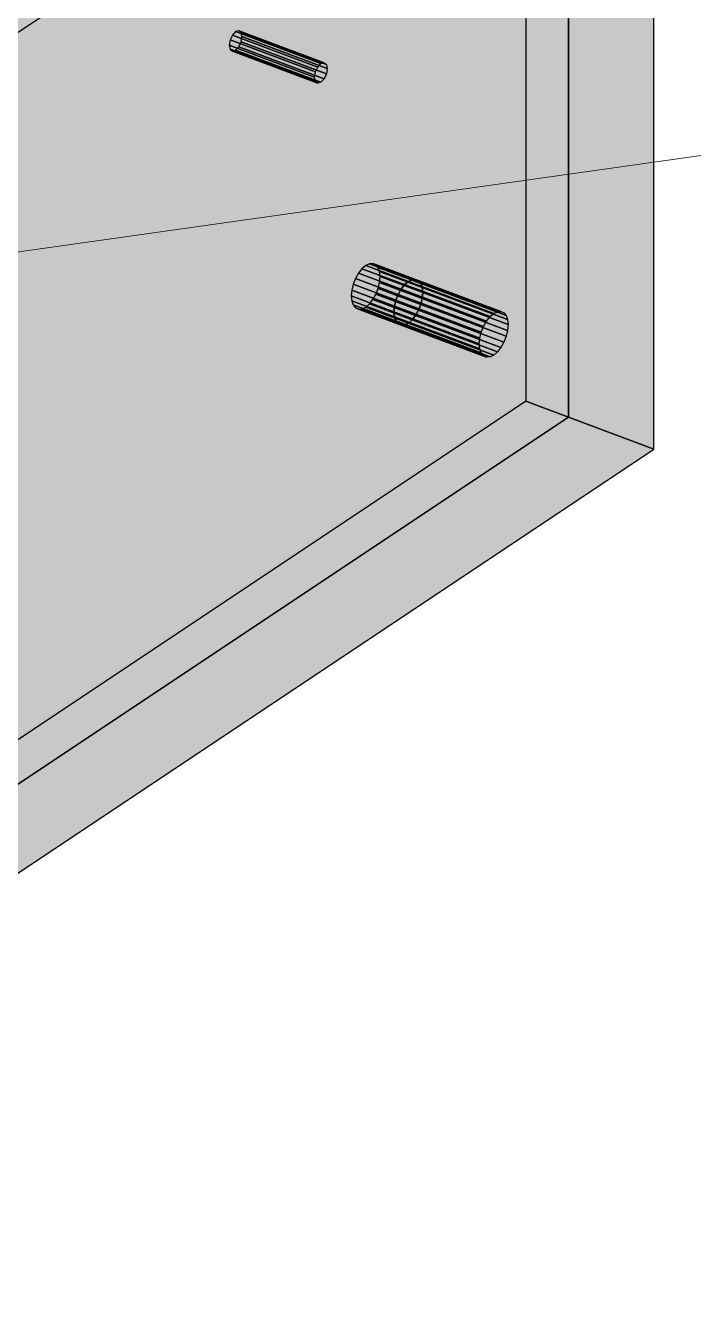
# Model space of a CAD drawing. Header units: millimetres. Extents: x 50 to 612415, y 2 to 4150.
# Drawn here: x 495300.4 to 495462.7, y 2102.5 to 2412.9 of the extents above; entities that cross this region are included whole.
import ezdxf

# ---------------------------------------------------------------- set-up
doc = ezdxf.new("R2010")
doc.units = ezdxf.units.MM
for name, color, linetype, lineweight in [('DIM', 7, 'Continuous', 13), ('HATCH', 8, 'Continuous', 9), ('OUTLINE', 7, 'Continuous', 25)]:
    doc.layers.add(name, color=color, linetype=linetype, lineweight=lineweight)

msp = doc.modelspace()

# ---------------------------------------------------------------- hatches: boundary and pattern name
at = {"layer": 'HATCH', "true_color": 0xbda27d}
for points in [[(495153.174, 2197.556), (495110.909, 2318.488), (495421.989, 2525.875)], [(495383.104, 2354.586), (495153.174, 2197.556), (495421.989, 2525.875)], [(495384.009, 2355.018), (495383.104, 2354.586), (495421.989, 2525.875)], [(495384.854, 2355.076), (495384.009, 2355.018), (495421.989, 2525.875)], [(495385.578, 2354.757), (495384.854, 2355.076), (495421.989, 2525.875)], [(495386.134, 2354.081), (495385.578, 2354.757), (495421.989, 2525.875)], [(495386.484, 2353.096), (495386.134, 2354.081), (495421.989, 2525.875)], [(495386.484, 2350.481), (495421.989, 2525.875), (495421.989, 2321.578)], [(495386.484, 2350.481), (495386.603, 2351.868), (495421.989, 2525.875)], [(495386.603, 2351.868), (495386.484, 2353.096), (495421.989, 2525.875)], [(495432.358, 2521.986), (495121.278, 2314.6), (495163.544, 2193.668)], [(495432.358, 2521.986), (495163.544, 2193.668), (495393.473, 2350.698)], [(495351.477, 2440.609), (495203.506, 2340.839), (495432.358, 2521.986)], [(495352.255, 2436.938), (495432.358, 2521.986), (495432.358, 2317.689)], [(495432.358, 2521.986), (495393.473, 2350.698), (495394.379, 2351.13)], [(495432.358, 2521.986), (495394.379, 2351.13), (495395.223, 2351.188)], [(495432.358, 2521.986), (495395.223, 2351.188), (495395.948, 2350.868)], [(495432.358, 2521.986), (495395.948, 2350.868), (495396.504, 2350.193)], [(495432.358, 2521.986), (495396.504, 2350.193), (495396.853, 2349.207)], [(495432.358, 2317.689), (495432.358, 2521.986), (495396.853, 2346.593)], [(495432.358, 2521.986), (495396.973, 2347.98), (495396.853, 2346.593)], [(495432.358, 2521.986), (495396.853, 2349.207), (495396.973, 2347.98)], [(495453.097, 2514.209), (495142.017, 2306.823), (495222.898, 2333.287)], [(495453.097, 2514.209), (495222.898, 2333.287), (495223.675, 2333.505)], [(495453.097, 2514.209), (495223.675, 2333.505), (495224.245, 2333.062)], [(495453.097, 2514.209), (495224.245, 2333.062), (495372.216, 2432.832)], [(495453.097, 2309.912), (495453.097, 2514.209), (495372.994, 2429.161)], [(495351.477, 2440.609), (495350.7, 2439.79), (495203.506, 2340.839)], [(495350.7, 2439.79), (495350.13, 2438.589), (495203.506, 2340.839)], [(495350.13, 2438.589), (495349.922, 2437.327), (495203.506, 2340.839)], [(495349.922, 2437.327), (495203.714, 2339.856), (495203.506, 2340.839)], [(495203.714, 2339.856), (495349.922, 2437.327), (495350.13, 2436.344)], [(495351.477, 2436.119), (495352.255, 2436.938), (495432.358, 2317.689)], [(495202.159, 2336.574), (495350.13, 2436.344), (495350.7, 2435.902)], [(495202.159, 2336.574), (495202.937, 2337.393), (495350.13, 2436.344)], [(495351.477, 2411.424), (495202.159, 2336.574), (495350.7, 2435.902)], [(495202.937, 2337.393), (495203.506, 2338.594), (495350.13, 2436.344)], [(495203.506, 2338.594), (495203.714, 2339.856), (495350.13, 2436.344)], [(495350.7, 2435.902), (495351.477, 2436.119), (495432.358, 2317.689)], [(495353.033, 2410.216), (495350.7, 2435.902), (495432.358, 2317.689)], [(495353.033, 2410.216), (495352.824, 2411.199), (495350.7, 2435.902)], [(495352.824, 2411.199), (495352.255, 2411.642), (495350.7, 2435.902)], [(495352.255, 2411.642), (495351.477, 2411.424), (495350.7, 2435.902)], [(495224.245, 2333.062), (495371.438, 2432.013), (495372.216, 2432.832)], [(495224.245, 2333.062), (495370.869, 2430.812), (495371.438, 2432.013)], [(495224.245, 2333.062), (495370.661, 2429.55), (495370.869, 2430.812)], [(495371.438, 2428.125), (495370.869, 2428.567), (495222.898, 2328.797)], [(495370.869, 2428.567), (495223.675, 2329.616), (495222.898, 2328.797)], [(495371.438, 2428.125), (495222.898, 2328.797), (495372.216, 2403.647)], [(495370.869, 2428.567), (495224.245, 2330.817), (495223.675, 2329.616)], [(495224.245, 2333.062), (495224.453, 2332.079), (495370.661, 2429.55)], [(495370.869, 2428.567), (495224.453, 2332.079), (495224.245, 2330.817)], [(495370.869, 2428.567), (495370.661, 2429.55), (495224.453, 2332.079)], [(495453.097, 2309.912), (495372.216, 2428.342), (495371.438, 2428.125)], [(495453.097, 2309.912), (495371.438, 2428.125), (495373.771, 2402.439)], [(495371.438, 2428.125), (495373.563, 2403.422), (495373.771, 2402.439)], [(495371.438, 2428.125), (495372.994, 2403.865), (495373.563, 2403.422)], [(495371.438, 2428.125), (495372.216, 2403.647), (495372.994, 2403.865)], [(495453.097, 2309.912), (495372.994, 2429.161), (495372.216, 2428.342)], [(495351.477, 2411.424), (495203.714, 2310.67), (495202.159, 2336.574)], [(495351.477, 2411.424), (495350.7, 2410.605), (495203.714, 2310.67)], [(495350.7, 2410.605), (495350.13, 2409.403), (495203.714, 2310.67)], [(495350.13, 2409.403), (495349.922, 2408.142), (495203.714, 2310.67)], [(495352.255, 2407.753), (495352.824, 2408.954), (495432.358, 2317.689)], [(495352.824, 2408.954), (495353.033, 2410.216), (495432.358, 2317.689)], [(495202.159, 2307.388), (495350.13, 2407.158), (495350.7, 2406.716)], [(495202.159, 2307.388), (495202.937, 2308.208), (495350.13, 2407.158)], [(495394.379, 2351.13), (495202.159, 2307.388), (495351.477, 2406.934)], [(495202.159, 2307.388), (495350.7, 2406.716), (495351.477, 2406.934)], [(495202.937, 2308.208), (495203.506, 2309.409), (495350.13, 2407.158)], [(495203.506, 2309.409), (495203.714, 2310.67), (495350.13, 2407.158)], [(495203.714, 2310.67), (495349.922, 2408.142), (495350.13, 2407.158)], [(495351.477, 2406.934), (495352.255, 2407.753), (495432.358, 2317.689)], [(495396.504, 2350.193), (495351.477, 2406.934), (495432.358, 2317.689)], [(495396.504, 2350.193), (495395.948, 2350.868), (495351.477, 2406.934)], [(495395.948, 2350.868), (495395.223, 2351.188), (495351.477, 2406.934)], [(495395.223, 2351.188), (495394.379, 2351.13), (495351.477, 2406.934)], [(495222.898, 2328.797), (495224.453, 2302.893), (495372.216, 2403.647)], [(495224.453, 2302.893), (495371.438, 2402.828), (495372.216, 2403.647)], [(495224.453, 2302.893), (495370.869, 2401.626), (495371.438, 2402.828)], [(495453.097, 2309.912), (495373.771, 2402.439), (495373.563, 2401.177)], [(495371.438, 2398.939), (495370.869, 2399.381), (495222.898, 2299.611)], [(495370.869, 2399.381), (495223.675, 2300.431), (495222.898, 2299.611)], [(495370.869, 2399.381), (495224.245, 2301.632), (495223.675, 2300.431)], [(495370.869, 2399.381), (495224.453, 2302.893), (495224.245, 2301.632)], [(495224.453, 2302.893), (495370.661, 2400.365), (495370.869, 2401.626)], [(495370.869, 2399.381), (495370.661, 2400.365), (495224.453, 2302.893)], [(495453.097, 2309.912), (495372.994, 2399.976), (495372.216, 2399.157)], [(495453.097, 2309.912), (495373.563, 2401.177), (495372.994, 2399.976)], [(495372.216, 2399.157), (495222.898, 2299.611), (495415.117, 2343.353)], [(495372.216, 2399.157), (495371.438, 2398.939), (495222.898, 2299.611)], [(495453.097, 2309.912), (495372.216, 2399.157), (495417.242, 2342.416)], [(495372.216, 2399.157), (495416.686, 2343.091), (495417.242, 2342.416)], [(495372.216, 2399.157), (495415.961, 2343.411), (495416.686, 2343.091)], [(495372.216, 2399.157), (495415.117, 2343.353), (495415.961, 2343.411)], [(495383.104, 2354.586), (495153.294, 2196.328), (495153.174, 2197.556)], [(495383.104, 2354.586), (495382.198, 2353.81), (495153.294, 2196.328)], [(495382.198, 2353.81), (495381.354, 2352.743), (495153.294, 2196.328)], [(495381.354, 2352.743), (495380.629, 2351.457), (495153.294, 2196.328)], [(495380.629, 2351.457), (495380.073, 2350.04), (495153.294, 2196.328)], [(495380.073, 2350.04), (495379.723, 2348.589), (495153.294, 2196.328)], [(495163.544, 2193.668), (495163.663, 2192.44), (495393.473, 2350.698)], [(495393.473, 2350.698), (495163.663, 2192.44), (495163.544, 2193.668)], [(495393.473, 2350.698), (495163.544, 2193.668), (495201.381, 2307.171)], [(495163.663, 2192.44), (495392.567, 2349.922), (495393.473, 2350.698)], [(495393.473, 2350.698), (495392.567, 2349.922), (495163.663, 2192.44)], [(495163.663, 2192.44), (495391.723, 2348.855), (495392.567, 2349.922)], [(495392.567, 2349.922), (495391.723, 2348.855), (495163.663, 2192.44)], [(495394.379, 2351.13), (495393.473, 2350.698), (495201.381, 2307.171)], [(495394.379, 2351.13), (495201.381, 2307.171), (495202.159, 2307.388)], [(495386.134, 2349.03), (495386.484, 2350.481), (495421.989, 2321.578)], [(495396.853, 2349.207), (495396.504, 2350.193), (495432.358, 2317.689)], [(495379.723, 2348.589), (495379.604, 2347.202), (495153.294, 2196.328)], [(495153.294, 2196.328), (495379.604, 2347.202), (495379.723, 2345.974)], [(495163.663, 2192.44), (495390.998, 2347.569), (495391.723, 2348.855)], [(495391.723, 2348.855), (495390.998, 2347.569), (495163.663, 2192.44)], [(495163.663, 2192.44), (495390.442, 2346.152), (495390.998, 2347.569)], [(495390.998, 2347.569), (495390.442, 2346.152), (495163.663, 2192.44)], [(495384.854, 2346.327), (495385.578, 2347.613), (495421.989, 2321.578)], [(495385.578, 2347.613), (495386.134, 2349.03), (495421.989, 2321.578)], [(495432.358, 2317.689), (495396.853, 2346.593), (495396.504, 2345.141)], [(495396.504, 2345.141), (495396.853, 2346.593), (495432.358, 2317.689)], [(495396.973, 2347.98), (495396.853, 2349.207), (495432.358, 2317.689)], [(495396.853, 2346.593), (495396.973, 2347.98), (495432.358, 2317.689)], [(495149.794, 2188.944), (495379.723, 2345.974), (495380.073, 2344.989)], [(495149.794, 2188.944), (495150.7, 2189.72), (495379.723, 2345.974)], [(495149.794, 2188.944), (495380.073, 2344.989), (495380.629, 2344.313)], [(495149.794, 2188.944), (495380.629, 2344.313), (495421.989, 2321.578)], [(495150.7, 2189.72), (495151.544, 2190.787), (495379.723, 2345.974)], [(495151.544, 2190.787), (495152.269, 2192.073), (495379.723, 2345.974)], [(495152.269, 2192.073), (495152.825, 2193.49), (495379.723, 2345.974)], [(495152.825, 2193.49), (495153.174, 2194.941), (495379.723, 2345.974)], [(495153.174, 2194.941), (495153.294, 2196.328), (495379.723, 2345.974)], [(495163.663, 2192.44), (495390.093, 2344.7), (495390.442, 2346.152)], [(495390.442, 2346.152), (495390.093, 2344.7), (495163.663, 2192.44)], [(495163.663, 2192.44), (495389.973, 2343.313), (495390.093, 2344.7)], [(495390.093, 2344.7), (495389.973, 2343.313), (495163.663, 2192.44)], [(495380.629, 2344.313), (495381.354, 2343.994), (495421.989, 2321.578)], [(495381.354, 2343.994), (495382.198, 2344.052), (495421.989, 2321.578)], [(495382.198, 2344.052), (495383.104, 2344.484), (495421.989, 2321.578)], [(495383.104, 2344.484), (495384.009, 2345.26), (495421.989, 2321.578)], [(495384.009, 2345.26), (495384.854, 2346.327), (495421.989, 2321.578)], [(495432.358, 2317.689), (495395.948, 2343.724), (495395.223, 2342.438)], [(495395.223, 2342.438), (495395.948, 2343.724), (495432.358, 2317.689)], [(495432.358, 2317.689), (495396.504, 2345.141), (495395.948, 2343.724)], [(495395.948, 2343.724), (495396.504, 2345.141), (495432.358, 2317.689)], [(495390.442, 2341.1), (495390.093, 2342.086), (495160.163, 2185.055)], [(495160.163, 2185.055), (495390.093, 2342.086), (495390.442, 2341.1)], [(495390.093, 2342.086), (495161.069, 2185.831), (495160.163, 2185.055)], [(495160.163, 2185.055), (495161.069, 2185.831), (495390.093, 2342.086)], [(495390.998, 2340.425), (495390.442, 2341.1), (495160.163, 2185.055)], [(495160.163, 2185.055), (495390.442, 2341.1), (495390.998, 2340.425)], [(495432.358, 2317.689), (495390.998, 2340.425), (495160.163, 2185.055)], [(495160.163, 2185.055), (495390.998, 2340.425), (495391.723, 2340.105)], [(495390.093, 2342.086), (495161.913, 2186.899), (495161.069, 2185.831)], [(495161.069, 2185.831), (495161.913, 2186.899), (495390.093, 2342.086)], [(495390.093, 2342.086), (495162.638, 2188.185), (495161.913, 2186.899)], [(495161.913, 2186.899), (495162.638, 2188.185), (495390.093, 2342.086)], [(495390.093, 2342.086), (495163.194, 2189.602), (495162.638, 2188.185)], [(495162.638, 2188.185), (495163.194, 2189.602), (495390.093, 2342.086)], [(495390.093, 2342.086), (495163.544, 2191.053), (495163.194, 2189.602)], [(495163.194, 2189.602), (495163.544, 2191.053), (495390.093, 2342.086)], [(495390.093, 2342.086), (495163.663, 2192.44), (495163.544, 2191.053)], [(495163.544, 2191.053), (495163.663, 2192.44), (495390.093, 2342.086)], [(495390.093, 2342.086), (495389.973, 2343.313), (495163.663, 2192.44)], [(495163.663, 2192.44), (495389.973, 2343.313), (495390.093, 2342.086)], [(495184.282, 2185.891), (495184.402, 2184.663), (495414.212, 2342.921)], [(495222.12, 2299.394), (495184.282, 2185.891), (495414.212, 2342.921)], [(495184.402, 2184.663), (495413.306, 2342.145), (495414.212, 2342.921)], [(495184.402, 2184.663), (495412.462, 2341.078), (495413.306, 2342.145)], [(495184.402, 2184.663), (495411.737, 2339.792), (495412.462, 2341.078)], [(495222.12, 2299.394), (495414.212, 2342.921), (495415.117, 2343.353)], [(495222.898, 2299.611), (495222.12, 2299.394), (495415.117, 2343.353)], [(495432.358, 2317.689), (495391.723, 2340.105), (495390.998, 2340.425)], [(495432.358, 2317.689), (495393.473, 2340.595), (495392.567, 2340.163)], [(495392.567, 2340.163), (495393.473, 2340.595), (495432.358, 2317.689)], [(495432.358, 2317.689), (495394.379, 2341.371), (495393.473, 2340.595)], [(495393.473, 2340.595), (495394.379, 2341.371), (495432.358, 2317.689)], [(495432.358, 2317.689), (495395.223, 2342.438), (495394.379, 2341.371)], [(495394.379, 2341.371), (495395.223, 2342.438), (495432.358, 2317.689)], [(495453.097, 2309.912), (495417.242, 2342.416), (495417.592, 2341.43)], [(495453.097, 2309.912), (495417.592, 2341.43), (495417.711, 2340.203)], [(495160.163, 2185.055), (495392.567, 2340.163), (495432.358, 2317.689)], [(495160.163, 2185.055), (495391.723, 2340.105), (495392.567, 2340.163)], [(495184.402, 2184.663), (495411.181, 2338.375), (495411.737, 2339.792)], [(495184.402, 2184.663), (495410.831, 2336.923), (495411.181, 2338.375)], [(495432.358, 2317.689), (495392.567, 2340.163), (495391.723, 2340.105)], [(495453.097, 2309.912), (495417.242, 2337.364), (495416.686, 2335.947)], [(495453.097, 2309.912), (495417.592, 2338.816), (495417.242, 2337.364)], [(495453.097, 2309.912), (495417.711, 2340.203), (495417.592, 2338.816)], [(495411.181, 2333.323), (495410.831, 2334.309), (495180.902, 2177.278)], [(495410.831, 2334.309), (495181.808, 2178.054), (495180.902, 2177.278)], [(495410.831, 2334.309), (495182.652, 2179.122), (495181.808, 2178.054)], [(495410.831, 2334.309), (495183.377, 2180.408), (495182.652, 2179.122)], [(495410.831, 2334.309), (495183.933, 2181.825), (495183.377, 2180.408)], [(495410.831, 2334.309), (495184.282, 2183.276), (495183.933, 2181.825)], [(495410.831, 2334.309), (495184.402, 2184.663), (495184.282, 2183.276)], [(495184.402, 2184.663), (495410.712, 2335.536), (495410.831, 2336.923)], [(495410.831, 2334.309), (495410.712, 2335.536), (495184.402, 2184.663)], [(495453.097, 2309.912), (495415.961, 2334.661), (495415.117, 2333.594)], [(495453.097, 2309.912), (495416.686, 2335.947), (495415.961, 2334.661)], [(495411.737, 2332.648), (495411.181, 2333.323), (495180.902, 2177.278)], [(495412.462, 2332.328), (495411.737, 2332.648), (495180.902, 2177.278)], [(495453.097, 2309.912), (495413.306, 2332.386), (495180.902, 2177.278)], [(495413.306, 2332.386), (495412.462, 2332.328), (495180.902, 2177.278)], [(495453.097, 2309.912), (495414.212, 2332.818), (495413.306, 2332.386)], [(495453.097, 2309.912), (495415.117, 2333.594), (495414.212, 2332.818)], [(495149.794, 2188.944), (495421.989, 2321.578), (495110.909, 2114.191)], [(495121.278, 2110.303), (495432.358, 2317.689), (495160.163, 2185.055)], [(495432.358, 2317.689), (495121.278, 2110.303), (495160.163, 2185.055)], [(495180.902, 2177.278), (495142.017, 2102.526), (495453.097, 2309.912)]]:
    msp.add_hatch(color=33, dxfattribs=at).paths.add_polyline_path(points)
at = {"layer": 'HATCH', "true_color": 0xc0a47f}
for points in [[(495421.989, 2525.875), (495421.989, 2321.578), (495432.358, 2317.689), (495432.358, 2521.986)], [(495432.358, 2521.986), (495432.358, 2317.689), (495453.097, 2309.912), (495453.097, 2514.209)]]:
    msp.add_hatch(color=33, dxfattribs=at).paths.add_polyline_path(points)
at = {"layer": 'HATCH', "true_color": 0xccae87}
for points in [[(495121.278, 2314.6), (495432.358, 2521.986), (495453.097, 2514.209), (495142.017, 2306.823)], [(495421.989, 2321.578), (495110.909, 2114.191), (495121.278, 2110.303), (495432.358, 2317.689)], [(495432.358, 2317.689), (495121.278, 2110.303), (495142.017, 2102.526), (495453.097, 2309.912)]]:
    msp.add_hatch(color=43, dxfattribs=at).paths.add_polyline_path(points)
at = {"layer": 'HATCH', "true_color": 0xc5a883}
for points in [[(495350.13, 2409.403), (495349.922, 2408.142), (495370.661, 2400.365), (495370.869, 2401.626)], [(495352.824, 2408.954), (495353.033, 2410.216), (495373.771, 2402.439), (495373.563, 2401.177)]]:
    msp.add_hatch(color=43, dxfattribs=at).paths.add_polyline_path(points)
at = {"layer": 'HATCH', "true_color": 0xccaf87}
for points in [[(495350.7, 2410.605), (495350.13, 2409.403), (495370.869, 2401.626), (495371.438, 2402.828)], [(495352.255, 2407.753), (495352.824, 2408.954), (495373.563, 2401.177), (495372.994, 2399.976)]]:
    msp.add_hatch(color=43, dxfattribs=at).paths.add_polyline_path(points)
at = {"layer": 'HATCH', "true_color": 0xceb088}
for points in [[(495351.477, 2411.424), (495350.7, 2410.605), (495371.438, 2402.828), (495372.216, 2403.647)], [(495351.477, 2406.934), (495352.255, 2407.753), (495372.994, 2399.976), (495372.216, 2399.157)], [(495382.198, 2353.81), (495381.354, 2352.743), (495391.723, 2348.855), (495392.567, 2349.922)], [(495392.567, 2349.922), (495391.723, 2348.855), (495412.462, 2341.078), (495413.306, 2342.145)], [(495384.009, 2345.26), (495384.854, 2346.327), (495395.223, 2342.438), (495394.379, 2341.371)], [(495394.379, 2341.371), (495395.223, 2342.438), (495415.961, 2334.661), (495415.117, 2333.594)]]:
    msp.add_hatch(color=43, dxfattribs=at).paths.add_polyline_path(points)
at = {"layer": 'HATCH', "true_color": 0xc8ab85}
for points in [[(495352.255, 2411.642), (495351.477, 2411.424), (495372.216, 2403.647), (495372.994, 2403.865)], [(495350.7, 2406.716), (495351.477, 2406.934), (495372.216, 2399.157), (495371.438, 2398.939)]]:
    msp.add_hatch(color=43, dxfattribs=at).paths.add_polyline_path(points)
at = {"layer": 'HATCH', "true_color": 0xbea27e}
for points in [[(495352.824, 2411.199), (495352.255, 2411.642), (495372.994, 2403.865), (495373.563, 2403.422)], [(495350.13, 2407.158), (495350.7, 2406.716), (495371.438, 2398.939), (495370.869, 2399.381)]]:
    msp.add_hatch(color=33, dxfattribs=at).paths.add_polyline_path(points)
at = {"layer": 'HATCH', "true_color": 0xba9f7b}
for points in [[(495353.033, 2410.216), (495352.824, 2411.199), (495373.563, 2403.422), (495373.771, 2402.439)], [(495349.922, 2408.142), (495350.13, 2407.158), (495370.869, 2399.381), (495370.661, 2400.365)]]:
    msp.add_hatch(color=33, dxfattribs=at).paths.add_polyline_path(points)
at = {"layer": 'HATCH', "true_color": 0xcdaf88}
for points in [[(495381.354, 2352.743), (495380.629, 2351.457), (495390.998, 2347.569), (495391.723, 2348.855)], [(495383.104, 2354.586), (495382.198, 2353.81), (495392.567, 2349.922), (495393.473, 2350.698)], [(495393.473, 2350.698), (495392.567, 2349.922), (495413.306, 2342.145), (495414.212, 2342.921)], [(495384.854, 2346.327), (495385.578, 2347.613), (495395.948, 2343.724), (495395.223, 2342.438)], [(495391.723, 2348.855), (495390.998, 2347.569), (495411.737, 2339.792), (495412.462, 2341.078)], [(495383.104, 2344.484), (495384.009, 2345.26), (495394.379, 2341.371), (495393.473, 2340.595)], [(495395.223, 2342.438), (495395.948, 2343.724), (495416.686, 2335.947), (495415.961, 2334.661)], [(495393.473, 2340.595), (495394.379, 2341.371), (495415.117, 2333.594), (495414.212, 2332.818)]]:
    msp.add_hatch(color=43, dxfattribs=at).paths.add_polyline_path(points)
at = {"layer": 'HATCH', "true_color": 0xcaad86}
for points in [[(495384.009, 2355.018), (495383.104, 2354.586), (495393.473, 2350.698), (495394.379, 2351.13)], [(495394.379, 2351.13), (495393.473, 2350.698), (495414.212, 2342.921), (495415.117, 2343.353)], [(495382.198, 2344.052), (495383.104, 2344.484), (495393.473, 2340.595), (495392.567, 2340.163)], [(495392.567, 2340.163), (495393.473, 2340.595), (495414.212, 2332.818), (495413.306, 2332.386)]]:
    msp.add_hatch(color=43, dxfattribs=at).paths.add_polyline_path(points)
at = {"layer": 'HATCH', "true_color": 0xc6a983}
for points in [[(495384.854, 2355.076), (495384.009, 2355.018), (495394.379, 2351.13), (495395.223, 2351.188)], [(495395.223, 2351.188), (495394.379, 2351.13), (495415.117, 2343.353), (495415.961, 2343.411)], [(495381.354, 2343.994), (495382.198, 2344.052), (495392.567, 2340.163), (495391.723, 2340.105)], [(495391.723, 2340.105), (495392.567, 2340.163), (495413.306, 2332.386), (495412.462, 2332.328)]]:
    msp.add_hatch(color=43, dxfattribs=at).paths.add_polyline_path(points)
at = {"layer": 'HATCH', "true_color": 0xc1a580}
for points in [[(495385.578, 2354.757), (495384.854, 2355.076), (495395.223, 2351.188), (495395.948, 2350.868)], [(495395.948, 2350.868), (495395.223, 2351.188), (495415.961, 2343.411), (495416.686, 2343.091)], [(495380.629, 2344.313), (495381.354, 2343.994), (495391.723, 2340.105), (495390.998, 2340.425)], [(495390.998, 2340.425), (495391.723, 2340.105), (495412.462, 2332.328), (495411.737, 2332.648)]]:
    msp.add_hatch(color=33, dxfattribs=at).paths.add_polyline_path(points)
at = {"layer": 'HATCH', "true_color": 0xbba07c}
for points in [[(495386.134, 2354.081), (495385.578, 2354.757), (495395.948, 2350.868), (495396.504, 2350.193)], [(495396.504, 2350.193), (495395.948, 2350.868), (495416.686, 2343.091), (495417.242, 2342.416)], [(495380.073, 2344.989), (495380.629, 2344.313), (495390.998, 2340.425), (495390.442, 2341.1)], [(495390.442, 2341.1), (495390.998, 2340.425), (495411.737, 2332.648), (495411.181, 2333.323)]]:
    msp.add_hatch(color=33, dxfattribs=at).paths.add_polyline_path(points)
at = {"layer": 'HATCH', "true_color": 0xb69c79}
for points in [[(495386.484, 2353.096), (495386.134, 2354.081), (495396.504, 2350.193), (495396.853, 2349.207)], [(495396.853, 2349.207), (495396.504, 2350.193), (495417.242, 2342.416), (495417.592, 2341.43)], [(495379.723, 2345.974), (495380.073, 2344.989), (495390.442, 2341.1), (495390.093, 2342.086)], [(495390.093, 2342.086), (495390.442, 2341.1), (495411.181, 2333.323), (495410.831, 2334.309)]]:
    msp.add_hatch(color=33, dxfattribs=at).paths.add_polyline_path(points)
at = {"layer": 'HATCH', "true_color": 0xbda17d}
for points in [[(495386.603, 2351.868), (495386.484, 2353.096), (495396.853, 2349.207), (495396.973, 2347.98)], [(495379.604, 2347.202), (495379.723, 2345.974), (495390.093, 2342.086), (495389.973, 2343.313)], [(495396.973, 2347.98), (495396.853, 2349.207), (495417.592, 2341.43), (495417.711, 2340.203)], [(495389.973, 2343.313), (495390.093, 2342.086), (495410.831, 2334.309), (495410.712, 2335.536)]]:
    msp.add_hatch(color=33, dxfattribs=at).paths.add_polyline_path(points)
at = {"layer": 'HATCH', "true_color": 0xc7aa84}
for points in [[(495380.073, 2350.04), (495379.723, 2348.589), (495390.093, 2344.7), (495390.442, 2346.152)], [(495386.134, 2349.03), (495386.484, 2350.481), (495396.853, 2346.593), (495396.504, 2345.141)], [(495396.504, 2345.141), (495396.853, 2346.593), (495417.592, 2338.816), (495417.242, 2337.364)], [(495390.442, 2346.152), (495390.093, 2344.7), (495410.831, 2336.923), (495411.181, 2338.375)]]:
    msp.add_hatch(color=43, dxfattribs=at).paths.add_polyline_path(points)
at = {"layer": 'HATCH', "true_color": 0xcbae87}
for points in [[(495380.629, 2351.457), (495380.073, 2350.04), (495390.442, 2346.152), (495390.998, 2347.569)], [(495385.578, 2347.613), (495386.134, 2349.03), (495396.504, 2345.141), (495395.948, 2343.724)], [(495390.998, 2347.569), (495390.442, 2346.152), (495411.181, 2338.375), (495411.737, 2339.792)], [(495395.948, 2343.724), (495396.504, 2345.141), (495417.242, 2337.364), (495416.686, 2335.947)]]:
    msp.add_hatch(color=43, dxfattribs=at).paths.add_polyline_path(points)
at = {"layer": 'HATCH', "true_color": 0xc2a681}
for points in [[(495386.484, 2350.481), (495386.603, 2351.868), (495396.973, 2347.98), (495396.853, 2346.593)], [(495379.723, 2348.589), (495379.604, 2347.202), (495389.973, 2343.313), (495390.093, 2344.7)], [(495396.853, 2346.593), (495396.973, 2347.98), (495417.711, 2340.203), (495417.592, 2338.816)], [(495390.093, 2344.7), (495389.973, 2343.313), (495410.712, 2335.536), (495410.831, 2336.923)]]:
    msp.add_hatch(color=43, dxfattribs=at).paths.add_polyline_path(points)

# ---------------------------------------------------------------- linework, layer by layer
at = {"layer": 'DIM'}
msp.add_lwpolyline([(493949.545, 2167.305), (496800, 2570), (496900, 2570)], dxfattribs=at)
at = {"layer": 'OUTLINE', "color": 139, "true_color": 0x42544a}
for p, q in [((495421.989, 2525.875), (495421.989, 2321.578)), ((495421.989, 2525.875), (495421.989, 2321.578)), ((495432.358, 2317.689), (495432.358, 2521.986)), ((495432.358, 2317.689), (495432.358, 2521.986)), ((495432.358, 2521.986), (495432.358, 2317.689)), ((495432.358, 2521.986), (495432.358, 2317.689)), ((495453.097, 2514.209), (495142.017, 2306.823)), ((495453.097, 2514.209), (495142.017, 2306.823)), ((495453.097, 2309.912), (495453.097, 2514.209)), ((495453.097, 2309.912), (495453.097, 2514.209)), ((495350.13, 2409.403), (495349.922, 2408.142)), ((495350.13, 2409.403), (495349.922, 2408.142)), ((495350.7, 2410.605), (495350.13, 2409.403)), ((495350.7, 2410.605), (495350.13, 2409.403)), ((495370.869, 2401.626), (495350.13, 2409.403)), ((495350.13, 2409.403), (495370.869, 2401.626)), ((495351.477, 2411.424), (495350.7, 2410.605)), ((495351.477, 2411.424), (495350.7, 2410.605)), ((495350.7, 2410.605), (495371.438, 2402.828)), ((495371.438, 2402.828), (495350.7, 2410.605)), ((495352.255, 2411.642), (495351.477, 2411.424)), ((495352.255, 2411.642), (495351.477, 2411.424)), ((495351.477, 2411.424), (495372.216, 2403.647)), ((495372.216, 2403.647), (495351.477, 2411.424)), ((495352.824, 2411.199), (495352.255, 2411.642)), ((495352.824, 2411.199), (495352.255, 2411.642)), ((495352.255, 2411.642), (495372.994, 2403.865)), ((495372.994, 2403.865), (495352.255, 2411.642)), ((495352.255, 2407.753), (495352.824, 2408.954)), ((495352.255, 2407.753), (495352.824, 2408.954)), ((495353.033, 2410.216), (495352.824, 2411.199)), ((495353.033, 2410.216), (495352.824, 2411.199)), ((495352.824, 2411.199), (495373.563, 2403.422)), ((495373.563, 2403.422), (495352.824, 2411.199)), ((495352.824, 2408.954), (495353.033, 2410.216)), ((495352.824, 2408.954), (495353.033, 2410.216)), ((495352.824, 2408.954), (495373.563, 2401.177)), ((495373.563, 2401.177), (495352.824, 2408.954)), ((495353.033, 2410.216), (495373.771, 2402.439)), ((495373.771, 2402.439), (495353.033, 2410.216)), ((495349.922, 2408.142), (495350.13, 2407.158)), ((495370.661, 2400.365), (495349.922, 2408.142)), ((495349.922, 2408.142), (495370.661, 2400.365)), ((495349.922, 2408.142), (495350.13, 2407.158)), ((495350.13, 2407.158), (495350.7, 2406.716)), ((495370.869, 2399.381), (495350.13, 2407.158)), ((495350.13, 2407.158), (495370.869, 2399.381)), ((495350.13, 2407.158), (495350.7, 2406.716)), ((495350.7, 2406.716), (495351.477, 2406.934)), ((495350.7, 2406.716), (495351.477, 2406.934)), ((495371.438, 2398.939), (495350.7, 2406.716)), ((495350.7, 2406.716), (495371.438, 2398.939)), ((495351.477, 2406.934), (495352.255, 2407.753)), ((495351.477, 2406.934), (495352.255, 2407.753)), ((495372.216, 2399.157), (495351.477, 2406.934)), ((495351.477, 2406.934), (495372.216, 2399.157)), ((495372.994, 2399.976), (495352.255, 2407.753)), ((495352.255, 2407.753), (495372.994, 2399.976)), ((495370.869, 2401.626), (495371.438, 2402.828)), ((495370.869, 2401.626), (495371.438, 2402.828)), ((495371.438, 2402.828), (495372.216, 2403.647)), ((495371.438, 2402.828), (495372.216, 2403.647)), ((495372.216, 2403.647), (495372.994, 2403.865)), ((495372.216, 2403.647), (495372.994, 2403.865)), ((495372.994, 2403.865), (495373.563, 2403.422)), ((495372.994, 2403.865), (495373.563, 2403.422)), ((495373.563, 2403.422), (495373.771, 2402.439)), ((495373.563, 2403.422), (495373.771, 2402.439)), ((495373.771, 2402.439), (495373.563, 2401.177)), ((495373.771, 2402.439), (495373.563, 2401.177)), ((495370.661, 2400.365), (495370.869, 2401.626)), ((495370.661, 2400.365), (495370.869, 2401.626)), ((495370.869, 2399.381), (495370.661, 2400.365)), ((495370.869, 2399.381), (495370.661, 2400.365)), ((495371.438, 2398.939), (495370.869, 2399.381)), ((495371.438, 2398.939), (495370.869, 2399.381)), ((495372.994, 2399.976), (495372.216, 2399.157)), ((495372.994, 2399.976), (495372.216, 2399.157)), ((495373.563, 2401.177), (495372.994, 2399.976)), ((495373.563, 2401.177), (495372.994, 2399.976)), ((495372.216, 2399.157), (495371.438, 2398.939)), ((495372.216, 2399.157), (495371.438, 2398.939)), ((495381.354, 2352.743), (495380.629, 2351.457)), ((495381.354, 2352.743), (495380.629, 2351.457)), ((495382.198, 2353.81), (495381.354, 2352.743)), ((495382.198, 2353.81), (495381.354, 2352.743)), ((495381.354, 2352.743), (495391.723, 2348.855)), ((495391.723, 2348.855), (495381.354, 2352.743)), ((495383.104, 2354.586), (495382.198, 2353.81)), ((495383.104, 2354.586), (495382.198, 2353.81)), ((495382.198, 2353.81), (495392.567, 2349.922)), ((495392.567, 2349.922), (495382.198, 2353.81)), ((495384.009, 2355.018), (495383.104, 2354.586)), ((495384.009, 2355.018), (495383.104, 2354.586)), ((495383.104, 2354.586), (495393.473, 2350.698)), ((495393.473, 2350.698), (495383.104, 2354.586)), ((495384.854, 2355.076), (495384.009, 2355.018)), ((495384.854, 2355.076), (495384.009, 2355.018)), ((495384.009, 2355.018), (495394.379, 2351.13)), ((495394.379, 2351.13), (495384.009, 2355.018)), ((495385.578, 2354.757), (495384.854, 2355.076)), ((495384.854, 2355.076), (495395.223, 2351.188)), ((495395.223, 2351.188), (495384.854, 2355.076)), ((495385.578, 2354.757), (495384.854, 2355.076)), ((495386.134, 2354.081), (495385.578, 2354.757)), ((495385.578, 2354.757), (495395.948, 2350.868)), ((495395.948, 2350.868), (495385.578, 2354.757)), ((495386.134, 2354.081), (495385.578, 2354.757)), ((495386.484, 2353.096), (495386.134, 2354.081)), ((495386.134, 2354.081), (495396.504, 2350.193)), ((495396.504, 2350.193), (495386.134, 2354.081)), ((495386.484, 2353.096), (495386.134, 2354.081)), ((495386.603, 2351.868), (495386.484, 2353.096)), ((495386.484, 2353.096), (495396.853, 2349.207)), ((495396.853, 2349.207), (495386.484, 2353.096)), ((495386.603, 2351.868), (495386.484, 2353.096)), ((495380.073, 2350.04), (495379.723, 2348.589)), ((495380.073, 2350.04), (495379.723, 2348.589)), ((495380.629, 2351.457), (495380.073, 2350.04)), ((495380.629, 2351.457), (495380.073, 2350.04)), ((495390.442, 2346.152), (495380.073, 2350.04)), ((495380.073, 2350.04), (495390.442, 2346.152)), ((495380.629, 2351.457), (495390.998, 2347.569)), ((495390.998, 2347.569), (495380.629, 2351.457)), ((495386.134, 2349.03), (495386.484, 2350.481)), ((495386.134, 2349.03), (495386.484, 2350.481)), ((495386.484, 2350.481), (495386.603, 2351.868)), ((495386.484, 2350.481), (495386.603, 2351.868)), ((495386.484, 2350.481), (495396.853, 2346.593)), ((495396.853, 2346.593), (495386.484, 2350.481)), ((495386.603, 2351.868), (495396.973, 2347.98)), ((495396.973, 2347.98), (495386.603, 2351.868)), ((495391.723, 2348.855), (495392.567, 2349.922)), ((495392.567, 2349.922), (495391.723, 2348.855)), ((495391.723, 2348.855), (495392.567, 2349.922)), ((495392.567, 2349.922), (495391.723, 2348.855)), ((495392.567, 2349.922), (495393.473, 2350.698)), ((495393.473, 2350.698), (495392.567, 2349.922)), ((495392.567, 2349.922), (495393.473, 2350.698)), ((495393.473, 2350.698), (495392.567, 2349.922)), ((495392.567, 2349.922), (495413.306, 2342.145)), ((495413.306, 2342.145), (495392.567, 2349.922)), ((495393.473, 2350.698), (495394.379, 2351.13)), ((495394.379, 2351.13), (495393.473, 2350.698)), ((495393.473, 2350.698), (495394.379, 2351.13)), ((495394.379, 2351.13), (495393.473, 2350.698)), ((495393.473, 2350.698), (495414.212, 2342.921)), ((495414.212, 2342.921), (495393.473, 2350.698)), ((495394.379, 2351.13), (495395.223, 2351.188)), ((495395.223, 2351.188), (495394.379, 2351.13)), ((495394.379, 2351.13), (495395.223, 2351.188)), ((495395.223, 2351.188), (495394.379, 2351.13)), ((495394.379, 2351.13), (495415.117, 2343.353)), ((495415.117, 2343.353), (495394.379, 2351.13)), ((495395.223, 2351.188), (495395.948, 2350.868)), ((495395.948, 2350.868), (495395.223, 2351.188)), ((495395.223, 2351.188), (495415.961, 2343.411)), ((495415.961, 2343.411), (495395.223, 2351.188)), ((495395.223, 2351.188), (495395.948, 2350.868)), ((495395.948, 2350.868), (495395.223, 2351.188)), ((495395.948, 2350.868), (495396.504, 2350.193)), ((495396.504, 2350.193), (495395.948, 2350.868)), ((495395.948, 2350.868), (495416.686, 2343.091)), ((495416.686, 2343.091), (495395.948, 2350.868)), ((495395.948, 2350.868), (495396.504, 2350.193)), ((495396.504, 2350.193), (495395.948, 2350.868)), ((495396.853, 2349.207), (495396.504, 2350.193)), ((495396.504, 2350.193), (495396.853, 2349.207)), ((495396.853, 2349.207), (495396.504, 2350.193)), ((495396.504, 2350.193), (495417.242, 2342.416)), ((495417.242, 2342.416), (495396.504, 2350.193)), ((495396.504, 2350.193), (495396.853, 2349.207)), ((495379.723, 2348.589), (495379.604, 2347.202)), ((495379.723, 2348.589), (495379.604, 2347.202)), ((495379.604, 2347.202), (495379.723, 2345.974)), ((495389.973, 2343.313), (495379.604, 2347.202)), ((495379.604, 2347.202), (495389.973, 2343.313)), ((495379.604, 2347.202), (495379.723, 2345.974)), ((495390.093, 2344.7), (495379.723, 2348.589)), ((495379.723, 2348.589), (495390.093, 2344.7)), ((495384.854, 2346.327), (495385.578, 2347.613)), ((495384.854, 2346.327), (495385.578, 2347.613)), ((495385.578, 2347.613), (495386.134, 2349.03)), ((495385.578, 2347.613), (495386.134, 2349.03)), ((495395.948, 2343.724), (495385.578, 2347.613)), ((495385.578, 2347.613), (495395.948, 2343.724)), ((495386.134, 2349.03), (495396.504, 2345.141)), ((495396.504, 2345.141), (495386.134, 2349.03)), ((495390.442, 2346.152), (495390.998, 2347.569)), ((495390.998, 2347.569), (495390.442, 2346.152)), ((495390.442, 2346.152), (495390.998, 2347.569)), ((495390.998, 2347.569), (495390.442, 2346.152)), ((495390.998, 2347.569), (495391.723, 2348.855)), ((495391.723, 2348.855), (495390.998, 2347.569)), ((495390.998, 2347.569), (495391.723, 2348.855)), ((495391.723, 2348.855), (495390.998, 2347.569)), ((495390.998, 2347.569), (495411.737, 2339.792)), ((495411.737, 2339.792), (495390.998, 2347.569)), ((495391.723, 2348.855), (495412.462, 2341.078)), ((495412.462, 2341.078), (495391.723, 2348.855)), ((495396.853, 2346.593), (495396.504, 2345.141)), ((495396.504, 2345.141), (495396.853, 2346.593)), ((495396.853, 2346.593), (495396.504, 2345.141)), ((495396.504, 2345.141), (495396.853, 2346.593)), ((495396.973, 2347.98), (495396.853, 2349.207)), ((495396.853, 2349.207), (495396.973, 2347.98)), ((495396.973, 2347.98), (495396.853, 2349.207)), ((495396.853, 2349.207), (495417.592, 2341.43)), ((495417.592, 2341.43), (495396.853, 2349.207)), ((495396.853, 2349.207), (495396.973, 2347.98)), ((495396.853, 2346.593), (495396.973, 2347.98)), ((495396.973, 2347.98), (495396.853, 2346.593)), ((495396.853, 2346.593), (495396.973, 2347.98)), ((495396.973, 2347.98), (495396.853, 2346.593)), ((495396.853, 2346.593), (495417.592, 2338.816)), ((495417.592, 2338.816), (495396.853, 2346.593)), ((495396.973, 2347.98), (495417.711, 2340.203)), ((495417.711, 2340.203), (495396.973, 2347.98)), ((495379.723, 2345.974), (495380.073, 2344.989)), ((495390.093, 2342.086), (495379.723, 2345.974)), ((495379.723, 2345.974), (495390.093, 2342.086)), ((495379.723, 2345.974), (495380.073, 2344.989)), ((495380.073, 2344.989), (495380.629, 2344.313)), ((495390.442, 2341.1), (495380.073, 2344.989)), ((495380.073, 2344.989), (495390.442, 2341.1)), ((495380.073, 2344.989), (495380.629, 2344.313)), ((495380.629, 2344.313), (495381.354, 2343.994)), ((495380.629, 2344.313), (495381.354, 2343.994)), ((495390.998, 2340.425), (495380.629, 2344.313)), ((495380.629, 2344.313), (495390.998, 2340.425)), ((495381.354, 2343.994), (495382.198, 2344.052)), ((495381.354, 2343.994), (495382.198, 2344.052)), ((495391.723, 2340.105), (495381.354, 2343.994)), ((495381.354, 2343.994), (495391.723, 2340.105)), ((495382.198, 2344.052), (495383.104, 2344.484)), ((495382.198, 2344.052), (495383.104, 2344.484)), ((495392.567, 2340.163), (495382.198, 2344.052)), ((495382.198, 2344.052), (495392.567, 2340.163)), ((495383.104, 2344.484), (495384.009, 2345.26)), ((495383.104, 2344.484), (495384.009, 2345.26)), ((495393.473, 2340.595), (495383.104, 2344.484)), ((495383.104, 2344.484), (495393.473, 2340.595)), ((495384.009, 2345.26), (495384.854, 2346.327)), ((495384.009, 2345.26), (495384.854, 2346.327)), ((495394.379, 2341.371), (495384.009, 2345.26)), ((495384.009, 2345.26), (495394.379, 2341.371)), ((495395.223, 2342.438), (495384.854, 2346.327)), ((495384.854, 2346.327), (495395.223, 2342.438)), ((495389.973, 2343.313), (495390.093, 2344.7)), ((495390.093, 2344.7), (495389.973, 2343.313)), ((495389.973, 2343.313), (495390.093, 2344.7)), ((495390.093, 2344.7), (495389.973, 2343.313)), ((495390.093, 2344.7), (495390.442, 2346.152)), ((495390.442, 2346.152), (495390.093, 2344.7)), ((495390.093, 2344.7), (495390.442, 2346.152)), ((495390.442, 2346.152), (495390.093, 2344.7)), ((495410.831, 2336.923), (495390.093, 2344.7)), ((495390.093, 2344.7), (495410.831, 2336.923)), ((495411.181, 2338.375), (495390.442, 2346.152)), ((495390.442, 2346.152), (495411.181, 2338.375)), ((495395.948, 2343.724), (495395.223, 2342.438)), ((495395.223, 2342.438), (495395.948, 2343.724)), ((495395.948, 2343.724), (495395.223, 2342.438)), ((495395.223, 2342.438), (495395.948, 2343.724)), ((495396.504, 2345.141), (495395.948, 2343.724)), ((495395.948, 2343.724), (495396.504, 2345.141)), ((495396.504, 2345.141), (495395.948, 2343.724)), ((495395.948, 2343.724), (495396.504, 2345.141)), ((495416.686, 2335.947), (495395.948, 2343.724)), ((495395.948, 2343.724), (495416.686, 2335.947)), ((495396.504, 2345.141), (495417.242, 2337.364)), ((495417.242, 2337.364), (495396.504, 2345.141)), ((495415.117, 2343.353), (495415.961, 2343.411)), ((495415.117, 2343.353), (495415.961, 2343.411)), ((495415.961, 2343.411), (495416.686, 2343.091)), ((495415.961, 2343.411), (495416.686, 2343.091)), ((495390.093, 2342.086), (495389.973, 2343.313)), ((495389.973, 2343.313), (495390.093, 2342.086)), ((495410.712, 2335.536), (495389.973, 2343.313)), ((495389.973, 2343.313), (495410.712, 2335.536)), ((495390.093, 2342.086), (495389.973, 2343.313)), ((495389.973, 2343.313), (495390.093, 2342.086)), ((495390.442, 2341.1), (495390.093, 2342.086)), ((495390.093, 2342.086), (495390.442, 2341.1)), ((495410.831, 2334.309), (495390.093, 2342.086)), ((495390.093, 2342.086), (495410.831, 2334.309)), ((495390.442, 2341.1), (495390.093, 2342.086)), ((495390.093, 2342.086), (495390.442, 2341.1)), ((495390.998, 2340.425), (495390.442, 2341.1)), ((495390.442, 2341.1), (495390.998, 2340.425)), ((495411.181, 2333.323), (495390.442, 2341.1)), ((495390.442, 2341.1), (495411.181, 2333.323)), ((495390.998, 2340.425), (495390.442, 2341.1)), ((495390.442, 2341.1), (495390.998, 2340.425)), ((495391.723, 2340.105), (495390.998, 2340.425)), ((495391.723, 2340.105), (495390.998, 2340.425)), ((495390.998, 2340.425), (495391.723, 2340.105)), ((495411.737, 2332.648), (495390.998, 2340.425)), ((495390.998, 2340.425), (495411.737, 2332.648)), ((495390.998, 2340.425), (495391.723, 2340.105)), ((495393.473, 2340.595), (495392.567, 2340.163)), ((495392.567, 2340.163), (495393.473, 2340.595)), ((495393.473, 2340.595), (495392.567, 2340.163)), ((495392.567, 2340.163), (495393.473, 2340.595)), ((495394.379, 2341.371), (495393.473, 2340.595)), ((495393.473, 2340.595), (495394.379, 2341.371)), ((495394.379, 2341.371), (495393.473, 2340.595)), ((495393.473, 2340.595), (495394.379, 2341.371)), ((495414.212, 2332.818), (495393.473, 2340.595)), ((495393.473, 2340.595), (495414.212, 2332.818)), ((495395.223, 2342.438), (495394.379, 2341.371)), ((495394.379, 2341.371), (495395.223, 2342.438)), ((495395.223, 2342.438), (495394.379, 2341.371)), ((495394.379, 2341.371), (495395.223, 2342.438)), ((495415.117, 2333.594), (495394.379, 2341.371)), ((495394.379, 2341.371), (495415.117, 2333.594)), ((495415.961, 2334.661), (495395.223, 2342.438)), ((495395.223, 2342.438), (495415.961, 2334.661)), ((495411.737, 2339.792), (495412.462, 2341.078)), ((495411.737, 2339.792), (495412.462, 2341.078)), ((495412.462, 2341.078), (495413.306, 2342.145)), ((495412.462, 2341.078), (495413.306, 2342.145)), ((495413.306, 2342.145), (495414.212, 2342.921)), ((495413.306, 2342.145), (495414.212, 2342.921)), ((495414.212, 2342.921), (495415.117, 2343.353)), ((495414.212, 2342.921), (495415.117, 2343.353)), ((495416.686, 2343.091), (495417.242, 2342.416)), ((495416.686, 2343.091), (495417.242, 2342.416)), ((495417.242, 2342.416), (495417.592, 2341.43)), ((495417.242, 2342.416), (495417.592, 2341.43)), ((495417.592, 2341.43), (495417.711, 2340.203)), ((495417.592, 2341.43), (495417.711, 2340.203)), ((495392.567, 2340.163), (495391.723, 2340.105)), ((495392.567, 2340.163), (495391.723, 2340.105)), ((495391.723, 2340.105), (495392.567, 2340.163)), ((495391.723, 2340.105), (495392.567, 2340.163)), ((495412.462, 2332.328), (495391.723, 2340.105)), ((495391.723, 2340.105), (495412.462, 2332.328)), ((495413.306, 2332.386), (495392.567, 2340.163)), ((495392.567, 2340.163), (495413.306, 2332.386)), ((495410.831, 2336.923), (495411.181, 2338.375)), ((495410.831, 2336.923), (495411.181, 2338.375)), ((495411.181, 2338.375), (495411.737, 2339.792)), ((495411.181, 2338.375), (495411.737, 2339.792)), ((495417.242, 2337.364), (495416.686, 2335.947)), ((495417.242, 2337.364), (495416.686, 2335.947)), ((495417.592, 2338.816), (495417.242, 2337.364)), ((495417.592, 2338.816), (495417.242, 2337.364)), ((495417.711, 2340.203), (495417.592, 2338.816)), ((495417.711, 2340.203), (495417.592, 2338.816)), ((495410.712, 2335.536), (495410.831, 2336.923)), ((495410.712, 2335.536), (495410.831, 2336.923)), ((495410.831, 2334.309), (495410.712, 2335.536)), ((495410.831, 2334.309), (495410.712, 2335.536)), ((495411.181, 2333.323), (495410.831, 2334.309)), ((495411.181, 2333.323), (495410.831, 2334.309)), ((495415.961, 2334.661), (495415.117, 2333.594)), ((495415.961, 2334.661), (495415.117, 2333.594)), ((495416.686, 2335.947), (495415.961, 2334.661)), ((495416.686, 2335.947), (495415.961, 2334.661)), ((495411.737, 2332.648), (495411.181, 2333.323)), ((495411.737, 2332.648), (495411.181, 2333.323)), ((495412.462, 2332.328), (495411.737, 2332.648)), ((495412.462, 2332.328), (495411.737, 2332.648)), ((495413.306, 2332.386), (495412.462, 2332.328)), ((495413.306, 2332.386), (495412.462, 2332.328)), ((495414.212, 2332.818), (495413.306, 2332.386)), ((495414.212, 2332.818), (495413.306, 2332.386)), ((495415.117, 2333.594), (495414.212, 2332.818)), ((495415.117, 2333.594), (495414.212, 2332.818)), ((495421.989, 2321.578), (495110.909, 2114.191)), ((495421.989, 2321.578), (495110.909, 2114.191)), ((495421.989, 2321.578), (495432.358, 2317.689)), ((495432.358, 2317.689), (495421.989, 2321.578)), ((495121.278, 2110.303), (495432.358, 2317.689)), ((495432.358, 2317.689), (495121.278, 2110.303)), ((495121.278, 2110.303), (495432.358, 2317.689)), ((495432.358, 2317.689), (495121.278, 2110.303)), ((495432.358, 2317.689), (495453.097, 2309.912)), ((495453.097, 2309.912), (495432.358, 2317.689)), ((495142.017, 2102.526), (495453.097, 2309.912)), ((495142.017, 2102.526), (495453.097, 2309.912))]:
    msp.add_line(p, q, dxfattribs=at)

doc.saveas('drawing.dxf')
